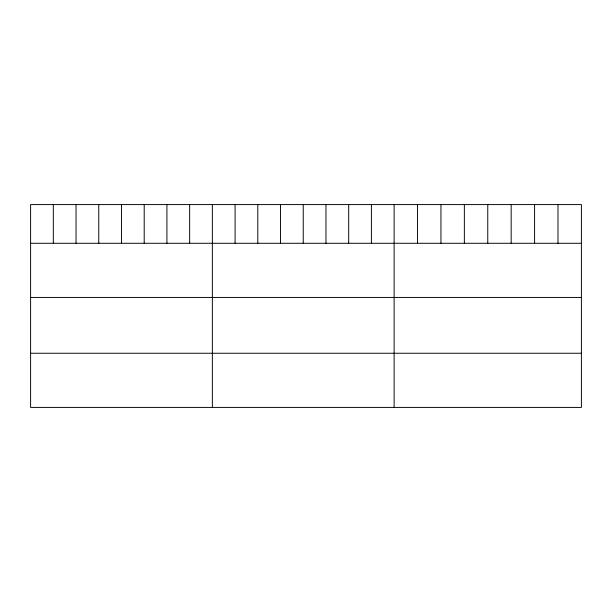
<?xml version="1.0" encoding="UTF-8"?>
<svg xmlns="http://www.w3.org/2000/svg" width="612" height="612" viewBox="0 0 612 612"><rect width="100%" height="100%" fill="white"/><g stroke="black" fill="none" stroke-linecap="round" stroke-linejoin="round"><path stroke-width="0.92" d="M581.4 243.278L581.4 407.416L30.6 407.416L30.6 204.584L581.4 204.584L581.4 243.278L30.6 243.278M30.6 297.44L581.4 297.44M30.6 353.254L581.4 353.254M557.991 204.584L557.991 243.278M534.582 204.584L534.582 243.278M511.173 204.584L511.173 243.278M487.764 204.584L487.764 243.278M464.355 204.584L464.355 243.278M440.946 204.584L440.946 243.278M417.537 204.584L417.537 243.278M394.128 204.584L394.128 407.416M371.408 204.584L371.408 243.278M348.687 204.584L348.687 243.278M325.966 204.584L325.966 243.278M303.246 204.584L303.246 243.278M280.526 204.584L280.526 243.278M257.805 204.584L257.805 243.278M235.085 204.584L235.085 243.278M212.364 204.584L212.364 407.416M189.644 204.584L189.644 243.278M166.923 204.584L166.923 243.278M144.203 204.584L144.203 243.278M121.482 204.584L121.482 243.278M98.761 204.584L98.761 243.278M76.041 204.584L76.041 243.278M53.321 204.584L53.321 243.278"/></g></svg>
